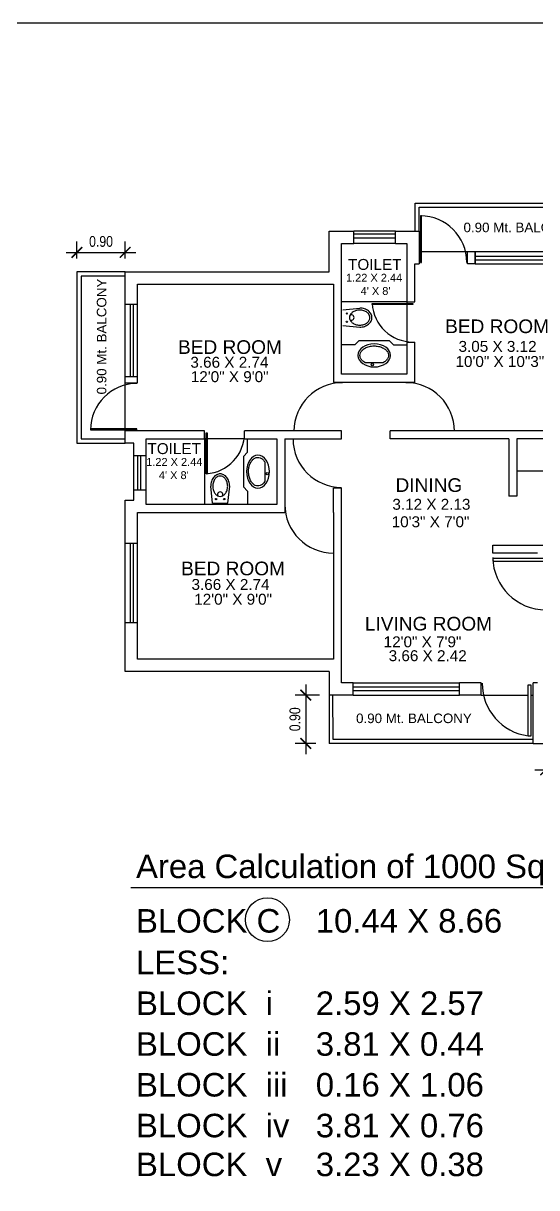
# Model space of a CAD drawing. Header units: metres. Extents: x -1441 to -394, y -133 to 518.
# Drawn here: x -1096.41 to -1086.83, y -46.44 to -24.71 of the extents above; entities that cross this region are included whole.
import ezdxf

# ---------------------------------------------------------------- set-up
doc = ezdxf.new("R2010")
doc.units = ezdxf.units.M
doc.header["$LTSCALE"] = 25.4
doc.header["$PDMODE"] = 3
doc.layers.get('0').update_dxf_attribs({"linetype": 'CONTINUOUS'})
doc.layers.get('DEFPOINTS').update_dxf_attribs({"linetype": 'CONTINUOUS'})
doc.layers.add('FUR', color=1, linetype='CONTINUOUS')
doc.styles.get("Standard").update_dxf_attribs({"font": 'ARIALN.TTF'})
doc.styles.add('STYLE3', font='arial.ttf')
doc.dimstyles.get("Standard").update_dxf_attribs({"dimscale": 0, "dimtxt": 0.2, "dimasz": 0.2, "dimexe": 0.2, "dimexo": 0.25, "dimgap": 0.1, "dimtad": 1, "dimtoh": 1, "dimzin": 0, "dimdsep": 46, "dimtxsty": 'Standard', "dimblk1": 'ARCHTICK', "dimblk2": 'ARCHTICK', "dimsah": 1, "dimcen": 0, "dimdle": 0.2, "dimclrd": 8, "dimclre": 8, "dimclrt": 3, "dimadec": 0, "dimazin": 0, "dimtfac": 1, "dimtmove": 0, "dimatfit": 3, "dimldrblk": 'ARCHTICK', "dimfxl": 25.4, "dimfrac": 1, "dimtolj": 1, "dimtzin": 0, "dimarcsym": 0})

# ---------------------------------------------------------------- blocks, each defined once
blk = doc.blocks.new('_ARCHTICK')
at = {"color": 0, "linetype": 'ByBlock', "const_width": 0.15}
blk.add_lwpolyline([(-0.5, -0.5), (0.5, 0.5)], dxfattribs=at)
blk = doc.blocks.new('*D176')
at = {"color": 8, "lineweight": -2, "transparency": 16777216}
for p, q in [((-1091.139, -37.051), (-1091.139, -38.351)), ((-1090.882, -37.251), (-1091.339, -37.251)), ((-1090.951, -38.151), (-1091.339, -38.151))]:
    blk.add_line(p, q, dxfattribs=at)
at = {"layer": 'DEFPOINTS', "color": 0, "transparency": 16777216}
for p in [(-1090.632, -37.251), (-1091.139, -38.151), (-1090.701, -38.151)]:
    blk.add_point(p, dxfattribs=at)
at = {"color": 8, "lineweight": -2, "transparency": 16777216, "xscale": 0.2, "yscale": 0.2, "zscale": 0.2}
for p, rotation in [((-1091.139, -37.251), 90), ((-1091.139, -38.151), 270)]:
    blk.add_blockref('_ARCHTICK', p, dxfattribs=dict(at, rotation=rotation))
at = {"color": 86, "transparency": 16777216, "insert": (-1091.341, -37.701), "char_height": 0.2, "attachment_point": 5, "rotation": 90}
blk.add_mtext('\\A1;0.90', dxfattribs=at)
blk = doc.blocks.new('*D219')
at = {"color": 8, "lineweight": -2, "transparency": 16777216}
for p, q in [((-1095.411, -29.1), (-1095.411, -28.787)), ((-1094.511, -29.1), (-1094.511, -28.787)), ((-1095.611, -28.987), (-1094.311, -28.987))]:
    blk.add_line(p, q, dxfattribs=at)
at = {"layer": 'DEFPOINTS', "color": 0, "transparency": 16777216}
for p in [(-1094.511, -28.987), (-1095.411, -29.35), (-1094.511, -29.35)]:
    blk.add_point(p, dxfattribs=at)
at = {"color": 8, "lineweight": -2, "transparency": 16777216, "xscale": 0.2, "yscale": 0.2, "zscale": 0.2, "rotation": 180}
blk.add_blockref('_ARCHTICK', (-1095.411, -28.987), dxfattribs=at)
at = {"color": 8, "lineweight": -2, "transparency": 16777216, "xscale": 0.2, "yscale": 0.2, "zscale": 0.2}
blk.add_blockref('_ARCHTICK', (-1094.511, -28.987), dxfattribs=at)
at = {"color": 86, "transparency": 16777216, "insert": (-1094.961, -28.784), "char_height": 0.2, "attachment_point": 5}
blk.add_mtext('\\A1;0.90', dxfattribs=at)
blk = doc.blocks.new('*D232')
at = {"color": 8, "lineweight": -2, "transparency": 16777216}
for p, q in [((-1086.661, -38.401), (-1086.661, -38.846)), ((-1081.491, -38.401), (-1081.491, -38.846)), ((-1086.861, -38.646), (-1081.291, -38.646))]:
    blk.add_line(p, q, dxfattribs=at)
at = {"layer": 'DEFPOINTS', "color": 0, "transparency": 16777216}
for p in [(-1086.661, -38.151), (-1081.491, -38.151), (-1081.491, -38.646)]:
    blk.add_point(p, dxfattribs=at)
at = {"color": 8, "lineweight": -2, "transparency": 16777216, "xscale": 0.2, "yscale": 0.2, "zscale": 0.2, "rotation": 180}
blk.add_blockref('_ARCHTICK', (-1086.661, -38.646), dxfattribs=at)
at = {"color": 8, "lineweight": -2, "transparency": 16777216, "xscale": 0.2, "yscale": 0.2, "zscale": 0.2}
blk.add_blockref('_ARCHTICK', (-1081.491, -38.646), dxfattribs=at)
at = {"color": 86, "transparency": 16777216, "insert": (-1084.076, -38.443), "char_height": 0.2, "attachment_point": 5}
blk.add_mtext('\\A1;5.17', dxfattribs=at)

msp = doc.modelspace()

# ---------------------------------------------------------------- linework, layer by layer
at = {"color": 7}
for p, q in [((-1090.701, -29.35), (-1090.701, -28.59)), ((-1090.701, -28.59), (-1090.243, -28.59)), ((-1090.243, -28.82), (-1090.243, -28.59)), ((-1089.467, -28.59), (-1089.021, -28.59)), ((-1089.467, -28.82), (-1089.467, -28.59)), ((-1089.021, -28.59), (-1089.021, -29.2)), ((-1089.101, -29.2), (-1089.021, -29.2)), ((-1094.511, -29.955), (-1094.511, -29.35)), ((-1094.511, -29.35), (-1090.701, -29.35)), ((-1094.511, -29.955), (-1094.281, -29.955)), ((-1089.251, -29.91), (-1089.101, -29.91)), ((-1089.251, -30.66), (-1089.101, -30.66)), ((-1090.037, -31.041), (-1089.685, -31.041)), ((-1094.511, -32.55), (-1094.511, -31.303)), ((-1094.511, -31.303), (-1094.281, -31.303)), ((-1094.511, -31.42), (-1094.281, -31.42)), ((-1094.281, -31.42), (-1094.281, -31.303)), ((-1093.031, -32.47), (-1093.031, -32.32)), ((-1092.281, -32.47), (-1092.281, -32.32)), ((-1089.561, -32.47), (-1089.561, -32.32)), ((-1094.351, -32.55), (-1094.511, -32.55)), ((-1094.351, -32.779), (-1094.351, -32.55)), ((-1091.531, -32.47), (-1091.531, -33.84)), ((-1087.351, -32.47), (-1089.561, -32.47)), ((-1087.351, -32.47), (-1087.351, -33.54)), ((-1091.9, -33.256), (-1091.9, -32.904)), ((-1094.351, -33.61), (-1094.351, -33.422)), ((-1094.351, -33.422), (-1094.121, -33.422)), ((-1090.471, -33.387), (-1090.621, -33.387)), ((-1090.621, -33.84), (-1090.621, -33.387)), ((-1090.471, -37.021), (-1090.471, -33.387)), ((-1094.511, -34.415), (-1094.511, -33.61)), ((-1094.511, -33.61), (-1094.351, -33.61)), ((-1087.201, -33.54), (-1087.351, -33.54)), ((-1094.511, -34.415), (-1094.281, -34.415)), ((-1094.511, -36.81), (-1094.511, -35.894)), ((-1094.511, -35.894), (-1094.281, -35.894)), ((-1090.701, -36.81), (-1094.511, -36.81)), ((-1090.701, -36.81), (-1090.701, -37.251)), ((-1090.254, -37.021), (-1090.471, -37.021)), ((-1090.254, -37.251), (-1090.254, -37.021)), ((-1087.864, -37.021), (-1088.272, -37.021)), ((-1088.272, -37.251), (-1088.272, -37.021)), ((-1087.864, -37.251), (-1087.864, -37.021)), ((-1086.891, -38.151), (-1086.891, -37.021)), ((-1086.811, -37.021), (-1086.891, -37.021)), ((-1090.254, -37.251), (-1090.701, -37.251)), ((-1087.864, -37.251), (-1088.272, -37.251)), ((-1086.891, -38.151), (-1081.261, -38.151)), ((-1094.403, -40.844), (-1081.344, -40.844))]:
    msp.add_line(p, q, dxfattribs=at)
at = {"color": 8}
for p, q in [((-1089.467, -28.59), (-1090.243, -28.59)), ((-1089.467, -28.82), (-1090.243, -28.82)), ((-1089.021, -28.97), (-1088.121, -28.97)), ((-1087.975, -29.2), (-1087.975, -28.97)), ((-1094.511, -31.303), (-1094.511, -29.955)), ((-1094.281, -31.303), (-1094.281, -29.955)), ((-1089.251, -29.91), (-1090.471, -29.91)), ((-1089.251, -29.91), (-1089.251, -30.66)), ((-1090.223, -30.714), (-1090.147, -30.637)), ((-1089.575, -30.637), (-1090.147, -30.637)), ((-1089.499, -30.714), (-1089.575, -30.637)), ((-1090.223, -30.714), (-1090.471, -30.714)), ((-1089.499, -30.714), (-1089.251, -30.714)), ((-1092.281, -32.47), (-1093.031, -32.47)), ((-1093.031, -32.47), (-1093.031, -33.69)), ((-1092.228, -32.718), (-1092.228, -32.47)), ((-1094.351, -33.422), (-1094.351, -32.779)), ((-1094.121, -33.422), (-1094.121, -32.779)), ((-1092.228, -32.718), (-1092.304, -32.794)), ((-1092.304, -32.794), (-1092.304, -33.366)), ((-1092.228, -33.442), (-1092.304, -33.366)), ((-1092.228, -33.442), (-1092.228, -33.69)), ((-1094.511, -35.894), (-1094.511, -34.415)), ((-1094.281, -35.894), (-1094.281, -34.415)), ((-1090.254, -37.021), (-1088.272, -37.021)), ((-1090.701, -37.251), (-1090.701, -38.151)), ((-1090.254, -37.251), (-1088.272, -37.251)), ((-1087.864, -37.251), (-1086.986, -37.251)), ((-1086.938, -37.251), (-1086.891, -37.251)), ((-1086.891, -38.151), (-1090.701, -38.151))]:
    msp.add_line(p, q, dxfattribs=at)
at = {"color": 5}
for p, q in [((-1089.467, -28.65), (-1090.243, -28.65)), ((-1089.467, -28.72), (-1090.243, -28.72)), ((-1094.414, -31.303), (-1094.414, -29.955)), ((-1094.357, -31.303), (-1094.357, -29.955)), ((-1094.276, -33.422), (-1094.276, -32.779)), ((-1094.215, -33.422), (-1094.215, -32.779)), ((-1094.411, -35.894), (-1094.411, -34.415)), ((-1094.358, -35.894), (-1094.358, -34.415)), ((-1090.254, -37.099), (-1088.272, -37.099)), ((-1090.254, -37.166), (-1088.272, -37.166))]:
    msp.add_line(p, q, dxfattribs=at)
at = {"lineweight": 30}
msp.add_lwpolyline([(-1069.476, -24.711), (-1129.697, -24.711), (-1129.697, -64.753), (-1069.476, -64.753)], close=True, dxfattribs=at)
at = {"color": 8}
for points in [[(-1089.096, -28.59), (-1089.096, -28.07), (-1085.821, -28.07), (-1085.821, -28.97)], [(-1089.021, -28.59), (-1089.021, -28.145), (-1085.896, -28.145), (-1085.896, -28.97)], [(-1087.975, -28.97), (-1086.471, -28.97)], [(-1087.975, -29.2), (-1086.471, -29.2)], [(-1094.511, -29.35), (-1095.411, -29.35), (-1095.411, -32.55), (-1094.511, -32.55)], [(-1094.511, -29.43), (-1095.331, -29.43), (-1095.331, -32.47), (-1094.511, -32.47)], [(-1084.751, -34.45), (-1084.751, -33.07), (-1087.201, -33.07)], [(-1086.897, -38.076), (-1090.627, -38.076), (-1090.632, -37.251)]]:
    msp.add_lwpolyline(points, dxfattribs=at)
at = {"color": 7}
for points in [[(-1089, -29.173), (-1088.979, -29.173), (-1088.979, -28.305), (-1089, -28.305)], [(-1088.121, -28.97), (-1087.975, -28.97), (-1087.975, -29.2), (-1088.121, -29.2)], [(-1089.139, -29.943), (-1089.139, -29.963), (-1089.9, -29.963), (-1089.9, -29.943)], [(-1094.291, -32.301), (-1094.291, -32.28), (-1095.158, -32.28), (-1095.158, -32.301)], [(-1092.998, -32.358), (-1092.978, -32.358), (-1092.978, -33.119), (-1092.998, -33.119)], [(-1086.938, -37.056), (-1086.938, -38.019), (-1086.986, -38.019), (-1086.986, -37.056)]]:
    msp.add_lwpolyline(points, close=True, dxfattribs=at)
for points in [[(-1089.251, -30.66), (-1089.251, -31.26), (-1090.471, -31.26), (-1090.471, -28.82), (-1090.243, -28.82)], [(-1089.467, -28.82), (-1089.251, -28.82), (-1089.251, -29.91)], [(-1086.051, -29.2), (-1086.051, -32.32), (-1089.561, -32.32)], [(-1089.101, -29.91), (-1089.101, -29.2)], [(-1094.281, -29.955), (-1094.281, -29.58), (-1090.621, -29.58), (-1090.621, -31.41), (-1089.101, -31.41)], [(-1089.101, -31.41), (-1089.101, -30.66)], [(-1093.031, -32.32), (-1094.511, -32.32)], [(-1091.531, -32.47), (-1090.471, -32.47), (-1090.471, -32.32), (-1092.281, -32.32)], [(-1094.351, -32.779), (-1094.121, -32.779), (-1094.121, -32.47), (-1093.031, -32.47)], [(-1092.281, -32.47), (-1091.681, -32.47), (-1091.681, -33.69), (-1094.121, -33.69), (-1094.121, -33.422)], [(-1086.811, -34.6), (-1087.648, -34.6), (-1087.648, -34.45), (-1084.151, -34.45), (-1084.151, -32.47), (-1084.282, -32.47)], [(-1085.729, -32.47), (-1087.201, -32.47), (-1087.201, -33.54)], [(-1090.621, -33.84), (-1090.621, -36.58), (-1094.281, -36.58), (-1094.281, -35.894)], [(-1094.281, -34.415), (-1094.281, -33.84), (-1091.531, -33.84)]]:
    msp.add_lwpolyline(points, dxfattribs=at)
at = {"color": 5}
for points in [[(-1087.975, -29.058), (-1086.471, -29.058)], [(-1087.975, -29.128), (-1086.471, -29.128)]]:
    msp.add_lwpolyline(points, dxfattribs=at)
at = {"color": 8}
msp.add_lwpolyline([(-1086.685, -34.701), (-1087.648, -34.701), (-1087.648, -34.75), (-1086.685, -34.75)], close=True, dxfattribs=at)
at = {"color": 7}
for centre, radius in [((-1089.899, -31.082), 0.0217), ((-1091.859, -33.118), 0.0217), ((-1091.854, -41.442), 0.41)]:
    msp.add_circle(centre, radius, dxfattribs=at)
at = {"color": 8}
for centre, radius, start, end in [((-1089, -29.173), 0.868, 0, 90), ((-1089.139, -29.898), 0.762, 183.3602, 270), ((-1094.291, -32.301), 0.868, 90, 180), ((-1090.454, -32.324), 0.905, 90, 180), ((-1089.268, -32.324), 0.905, 0, 90), ((-1093.043, -32.358), 0.762, 273.3602, 0), ((-1090.471, -32.47), 0.905, 180, 270), ((-1090.621, -33.69), 0.91, 180, 270), ((-1086.659, -34.669), 0.989, 180.7983, 270), ((-1086.858, -37.03), 0.989, 180, 262.5997)]:
    msp.add_arc(centre, radius, start, end, dxfattribs=at)
at = {"color": 7, "extrusion": (0, 0, -1)}
for centre, major_axis in [((-1089.861, -30.91), (-0.305, 0)), ((-1092.032, -33.08), (0, -0.305))]:
    msp.add_ellipse(centre, major_axis=major_axis, ratio=0.7038, dxfattribs=at)
at = {"color": 7}
for points in [[(-1090.037, -31.041), (-1090.048, -31.035), (-1090.059, -31.028), (-1090.085, -31.006), (-1090.099, -30.99), (-1090.119, -30.958), (-1090.125, -30.941), (-1090.127, -30.919), (-1090.128, -30.915), (-1090.128, -30.91), (-1090.128, -30.893), (-1090.124, -30.876), (-1090.109, -30.844), (-1090.098, -30.827), (-1090.067, -30.797), (-1090.048, -30.783), (-1090.004, -30.76), (-1089.978, -30.75), (-1089.925, -30.737), (-1089.896, -30.734), (-1089.839, -30.733), (-1089.81, -30.735), (-1089.755, -30.747), (-1089.729, -30.755), (-1089.683, -30.777), (-1089.663, -30.791), (-1089.63, -30.82), (-1089.618, -30.836), (-1089.6, -30.869), (-1089.596, -30.886), (-1089.594, -30.919), (-1089.596, -30.935), (-1089.609, -30.968), (-1089.619, -30.985), (-1089.647, -31.015), (-1089.664, -31.029), (-1089.685, -31.041)], [(-1091.9, -33.256), (-1091.906, -33.267), (-1091.914, -33.278), (-1091.935, -33.304), (-1091.951, -33.318), (-1091.984, -33.338), (-1092, -33.344), (-1092.022, -33.346), (-1092.027, -33.347), (-1092.032, -33.347), (-1092.048, -33.347), (-1092.065, -33.343), (-1092.098, -33.328), (-1092.114, -33.317), (-1092.144, -33.286), (-1092.158, -33.267), (-1092.181, -33.223), (-1092.191, -33.197), (-1092.204, -33.144), (-1092.207, -33.115), (-1092.208, -33.058), (-1092.206, -33.029), (-1092.194, -32.974), (-1092.186, -32.948), (-1092.164, -32.902), (-1092.15, -32.882), (-1092.121, -32.849), (-1092.105, -32.837), (-1092.072, -32.819), (-1092.056, -32.815), (-1092.022, -32.813), (-1092.006, -32.815), (-1091.973, -32.828), (-1091.956, -32.838), (-1091.926, -32.866), (-1091.912, -32.883), (-1091.9, -32.904)]]:
    msp.add_open_spline(points, degree=3, knots=[5.409552, 5.409552, 5.409552, 5.409552, 5.571743, 5.571743, 5.881284, 5.881284, 6.190826, 6.190826, 6.283185, 6.283185, 6.283185, 6.592727, 6.592727, 6.902268, 6.902268, 7.211809, 7.211809, 7.52135, 7.52135, 7.830892, 7.830892, 8.140433, 8.140433, 8.449974, 8.449974, 8.759516, 8.759516, 9.069057, 9.069057, 9.378598, 9.378598, 9.688139, 9.688139, 9.997681, 9.997681, 10.298369, 10.298369, 10.298369, 10.298369], dxfattribs=at)
at = {"layer": 'FUR', "color": 7}
for p, q in [((-1090.45, -30.058), (-1090.132, -30.027)), ((-1090.45, -30.351), (-1090.132, -30.382)), ((-1092.883, -33.669), (-1092.914, -33.351)), ((-1092.591, -33.669), (-1092.559, -33.351)), ((-1092.883, -33.669), (-1092.591, -33.669))]:
    msp.add_line(p, q, dxfattribs=at)
for points in [[(-1089.942, -30.204, 0.122953), (-1089.953, -30.157, 0.105488), (-1089.994, -30.109, 0.087567), (-1090.054, -30.077, 0.078075), (-1090.132, -30.065, 0.078075), (-1090.21, -30.077, 0.087567), (-1090.27, -30.109, 0.105488), (-1090.311, -30.157, 0.122953), (-1090.323, -30.204, 0.122953), (-1090.311, -30.252, 0.105488), (-1090.27, -30.3, 0.087567), (-1090.21, -30.332, 0.078075), (-1090.132, -30.344, 0.078075), (-1090.054, -30.332, 0.087567), (-1089.994, -30.3, 0.105488), (-1089.953, -30.252, 0.122953)], [(-1092.737, -33.161, 0.122953), (-1092.784, -33.172, 0.105488), (-1092.832, -33.213, 0.087567), (-1092.864, -33.273, 0.078075), (-1092.876, -33.351, 0.078075), (-1092.864, -33.429, 0.087567), (-1092.832, -33.489, 0.105488), (-1092.784, -33.53, 0.122953), (-1092.737, -33.542, 0.122953), (-1092.689, -33.53, 0.105488), (-1092.641, -33.489, 0.087567), (-1092.609, -33.429, 0.078075), (-1092.597, -33.351, 0.078075), (-1092.609, -33.273, 0.087567), (-1092.641, -33.213, 0.105488), (-1092.689, -33.172, 0.122953)]]:
    msp.add_lwpolyline(points, format="xyb", close=True, dxfattribs=at)
for points in [[(-1089.903, -30.204, 0.122953), (-1089.92, -30.139, 0.105488), (-1089.97, -30.079, 0.087567), (-1090.042, -30.041, 0.078075), (-1090.132, -30.027, 0.078075)], [(-1090.132, -30.382, 0.078075), (-1090.042, -30.368, 0.087567), (-1089.97, -30.33, 0.105488), (-1089.92, -30.27, 0.122953), (-1089.903, -30.204, 0.122953)], [(-1092.737, -33.122, 0.122953), (-1092.802, -33.139, 0.105488), (-1092.862, -33.189, 0.087567), (-1092.9, -33.261, 0.078075), (-1092.914, -33.351, 0.078075)], [(-1092.559, -33.351, 0.078075), (-1092.573, -33.261, 0.087567), (-1092.611, -33.189, 0.105488), (-1092.671, -33.139, 0.122953), (-1092.737, -33.122, 0.122953)]]:
    msp.add_lwpolyline(points, format="xyb", dxfattribs=at)
for centre in [(-1090.373, -30.128), (-1090.373, -30.281), (-1092.813, -33.592), (-1092.66, -33.592)]:
    msp.add_circle(centre, 0.0122, dxfattribs=at)
for centre, start, end in [((-1090.289, -30.204), 242.4766, 117.5234), ((-1092.737, -33.508), 332.4766, 207.5234)]:
    msp.add_arc(centre, 0.0508, start, end, dxfattribs=at)

# ---------------------------------------------------------------- texts
at = {"color": 146, "style": 'STYLE3'}
for s, height, p in [('0.90 Mt. BALCONY', 0.17842, (-1088.194, -28.611)), ('TOILET', 0.2039, (-1090.349, -29.314)), ('1.22 X 2.44', 0.14682, (-1090.388, -29.534)), ("4' X 8'", 0.1468, (-1090.115, -29.781)), ('BED ROOM', 0.2549, (-1088.537, -30.494)), ('BED ROOM', 0.2549, (-1093.524, -30.882)), ('3.05 X 3.12', 0.20391, (-1088.287, -30.844)), ('3.66 X 2.74', 0.20391, (-1093.293, -31.14)), ('10\'0" X 10"3"', 0.20391, (-1088.344, -31.126)), ('12\'0" X 9\'0"', 0.20391, (-1093.285, -31.409)), ('TOILET', 0.2039, (-1094.094, -32.752)), ('1.22 X 2.44', 0.14682, (-1094.118, -32.972)), ("4' X 8'", 0.1468, (-1093.881, -33.219)), ('DINING', 0.2549, (-1089.464, -33.458)), ('3.12 X 2.13', 0.20391, (-1089.522, -33.791)), ('10\'3" X 7\'0"', 0.20391, (-1089.535, -34.117)), ('BED ROOM', 0.2549, (-1093.466, -35.014)), ('3.66 X 2.74', 0.20391, (-1093.272, -35.287)), ('12\'0" X 9\'0"', 0.20391, (-1093.221, -35.563)), ('LIVING ROOM', 0.25489, (-1090.036, -36.045)), ('12\'0" X 7\'9"', 0.20391, (-1089.685, -36.358)), ('3.66 X 2.42', 0.20391, (-1089.591, -36.617)), ('0.90 Mt. BALCONY', 0.17842, (-1090.2, -37.773))]:
    msp.add_text(s, height=height, dxfattribs=at).set_placement(p)
msp.add_text('0.90 Mt. BALCONY', height=0.17842, rotation=90, dxfattribs=at).set_placement((-1094.861, -31.638))
at = {"color": 7, "style": 'STYLE3'}
for s, height, p in [('Area Calculation of 1000 Sq.Ft (3 BHK)', 0.43924, (-1094.308, -40.666)), ('BLOCK C', 0.4392, (-1094.308, -41.683)), ('10.44 X 8.66 ', 0.43924, (-1090.952, -41.683)), ('LESS:', 0.4392, (-1094.308, -42.46)), ('BLOCK  i', 0.4392, (-1094.308, -43.221)), ('2.59 X 2.57', 0.43924, (-1090.952, -43.221)), ('BLOCK  ii', 0.4392, (-1094.308, -43.982)), ('3.81 X 0.44', 0.43924, (-1090.952, -43.982)), ('BLOCK  iii', 0.4392, (-1094.308, -44.743)), ('0.16 X 1.06', 0.43924, (-1090.952, -44.743)), ('BLOCK  iv', 0.4392, (-1094.308, -45.504)), ('3.81 X 0.76', 0.43924, (-1090.952, -45.504)), ('BLOCK  v', 0.4392, (-1094.308, -46.229)), ('3.23 X 0.38', 0.43924, (-1090.952, -46.229))]:
    msp.add_text(s, height=height, dxfattribs=at).set_placement(p)

# ---------------------------------------------------------------- dimensions: what is measured, and where the dimension line sits
at = {"color": 8}
for base, p1, p2, picture, middle in [((-1094.511, -28.987), (-1095.411, -29.35), (-1094.511, -29.35), '*D219', (-1094.961, -28.784)), ((-1081.491, -38.646), (-1086.661, -38.151), (-1081.491, -38.151), '*D232', (-1084.076, -38.443))]:
    dim = msp.add_linear_dim(base=base, p1=p1, p2=p2, dimstyle='Standard', override={"dimscale": 1, "dimclrt": 86}, dxfattribs=at)
    dim.commit()
    dim.dimension.update_dxf_attribs({"geometry": picture, "text_midpoint": middle})
dim = msp.add_linear_dim(base=(-1091.139, -38.151), p1=(-1090.632, -37.251), p2=(-1090.701, -38.151), angle=90, dimstyle='Standard', override={"dimscale": 1, "dimclrt": 86}, dxfattribs=at)
dim.commit()
dim.dimension.update_dxf_attribs({"geometry": '*D176', "text_midpoint": (-1091.341, -37.701)})

doc.saveas('drawing.dxf')
